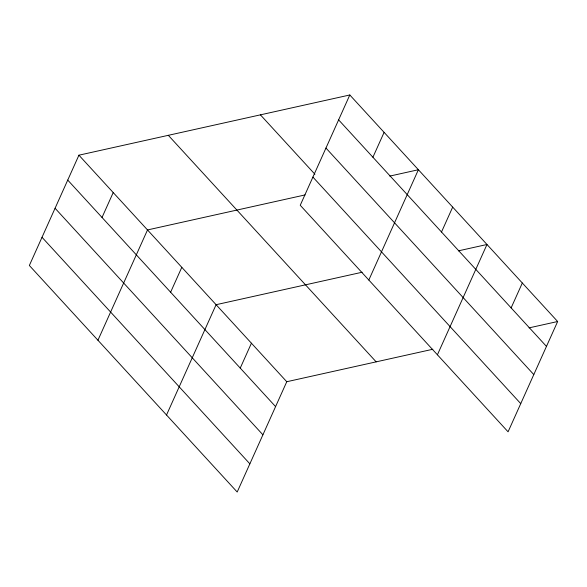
<?xml version="1.0" encoding="UTF-8"?>
<svg xmlns="http://www.w3.org/2000/svg" width="587" height="587" viewBox="0 0 587 587"><rect width="100%" height="100%" fill="white"/><g stroke="black" fill="none" stroke-linecap="round" stroke-linejoin="round"><path stroke-width="0.88" d="M349.808 94.977L300.236 205.274L508.078 431.812L557.65 321.515L349.808 94.977L78.922 155.188L29.35 265.485L237.192 492.023L286.764 381.726L432.832 349.258M102.028 217.454L113.21 192.565M97.941 340.24L147.506 229.943L305.093 194.921M170.619 292.209L181.801 267.32M166.525 414.994L216.097 304.704L362.164 272.236M240.244 368.1L251.427 343.212M372.914 157.243L384.103 132.361M368.827 280.036L418.392 169.738L389.79 176.093M441.505 232.004L452.687 207.116M437.41 354.79L486.983 244.493L458.381 250.854M511.13 307.889L522.32 283.007M529.041 327.876L557.65 321.515M338.618 119.865L546.468 346.403M325.954 148.049L533.796 374.587M260.415 114.847L314.918 174.251M312.9 177.091L520.75 403.629M168.315 135.318L376.157 361.856M78.922 155.188L286.764 381.726M67.732 180.077L275.582 406.608M55.068 208.26L262.91 434.798M42.015 237.295L249.864 463.833"/></g></svg>
